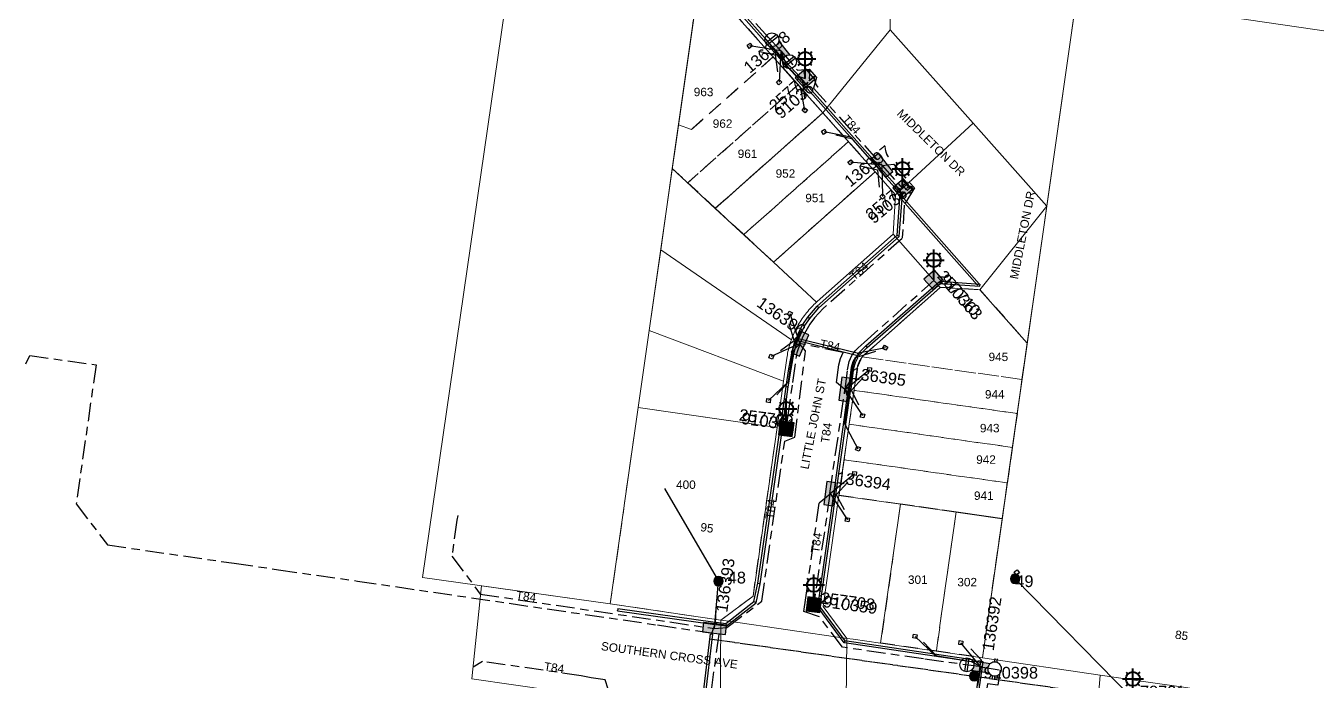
# Model space of a CAD drawing. Header units: metres. Extents: x 300545 to 301772, y 6244522 to 6246099.
# Drawn here: x 300544.6 to 300820.8, y 6244956 to 6245096.2 of the extents above; entities that cross this region are included whole.
import ezdxf
from ezdxf.enums import TextEntityAlignment as Align

# ---------------------------------------------------------------- set-up
doc = ezdxf.new("R2010")
doc.units = ezdxf.units.M
for name, pattern in [('Cable Exist OH', [1, 1, 0]), ('Cable Exist UG', [8.2, 4, -1.2, 1.8, -1.2]), ('Dash', [5, 3, -2])]:
    doc.linetypes.add(name, pattern=pattern)
doc.layers.get('0').update_dxf_attribs({"color": 6})
for name, color, linetype, lineweight in [('Cadastre Developer_SP_EXT', 9, 'Continuous', 5), ('Cadastre Land Parcels_SP_EXT', 9, 'Continuous', 5), ('Cadastre Roads_SP_EXT', 9, 'Continuous', 5)]:
    doc.layers.add(name, color=color, linetype=linetype, lineweight=lineweight)
for name, color, linetype in [('Duct_SP_EXT', 7, 'Continuous'), ('Equip_LV_EXT', 7, 'Continuous'), ('Equip_SP_SL_EXT', 7, 'Continuous'), ('Mains_HV_EXT', 7, 'Continuous'), ('Mains_LV_EXT', 7, 'Continuous'), ('Mains_LV_SL_EXT', 7, 'Continuous'), ('Mains_SL_EXT', 7, 'Continuous'), ('Services_SP_EXT', 7, 'Continuous'), ('SupportsOH_SP_TR_HV_LV_SL_EXT', 7, 'Continuous'), ('SupportsUG_SP_LV_EXT', 7, 'Continuous'), ('SupportsUG_SP_LV_SL_EXT', 7, 'Continuous'), ('Trench_SP_EXT', 7, 'Continuous')]:
    doc.layers.add(name, color=color, linetype=linetype)
doc.styles.add('COLUMN_LABEL', font='arial.ttf')
doc.styles.add('iecARIAL', font='arial.ttf', dxfattribs={"height": 2})
doc.styles.add('POLE_LABEL', font='arial.ttf')
doc.styles.get("Standard").update_dxf_attribs({"font": 'arial.ttf'})

# ---------------------------------------------------------------- blocks, each defined once
blk = doc.blocks.new('COLUMN_EXT')
blk.add_hatch(color=256).paths.add_polyline_path([(-1.49, 1.48), (-1.49, -1.49), (1.48, -1.49), (1.48, 1.48)])
blk.add_lwpolyline([(-1.49, -1.49), (1.48, -1.49), (1.48, 1.48), (-1.49, 1.48)], close=True)
for tag, height, style, flags, p in [('ASSET_NUM', 2.5, 'COLUMN_LABEL', 8, (2, 2)), ('STRUCTURE_PLANT_NUMBER', 0.2, 'POLE_LABEL', 9, (1.81, 0.03)), ('STREET_CODE', 0.2, 'COLUMN_LABEL', 9, (1.81, -0.2))]:
    blk.add_attdef(tag, text='', height=height, dxfattribs=dict(style=style, flags=flags)).set_placement(p, align=Align.MIDDLE_LEFT)
at = {"flags": 1}
blk.add_attdef('Z', (1.81, -2.35), '', height=0.2, dxfattribs=at)
at = {"flags": 9}
for tag, p in [('COLUMN_TYPE', (1.81, -0.4)), ('OWNED_BY', (1.81, -0.6)), ('STATE', (1.81, -0.8)), ('USAGE', (1.81, -1)), ('STREETNAME', (1.81, -1.6)), ('SUBURB', (1.81, -1.8)), ('LEGEND', (1.81, -1.2)), ('LOCATION', (1.81, -1.4)), ('NOTES', (1.81, -2))]:
    blk.add_attdef(tag, text='', height=0.2, dxfattribs=at).set_placement(p, align=Align.MIDDLE_LEFT)
blk = doc.blocks.new('PILLAR_EXT')
blk.add_hatch(color=256).paths.add_polyline_path([(-2.475, 0.99), (-2.475, -0.99), (2.475, -0.99), (2.475, 0.99)])
blk.add_lwpolyline([(-2.475, -0.99), (2.475, -0.99), (2.475, 0.99), (-2.475, 0.99)], close=True)
at = {"style": 'iecARIAL', "flags": 8}
blk.add_attdef('ASSET_NUM', (1.5, 3.5), '', height=2.5, dxfattribs=at)
for tag, p, flags in [('OWNED_BY', (0, -0.2), 9), ('STATE', (0, -0.4), 9), ('SUPPORT_TYPE', (0, -0.6), 9), ('STREETNAME', (0, -1.8), 9), ('SUBURB', (0, -2), 1), ('USAGE', (0, -0.8), 9), ('LEGEND', (0, -1), 9), ('LOCATION', (0, -1.2), 9), ('NOTES', (0, -1.4), 9), ('PARENT', (0, -1.6), 9)]:
    blk.add_attdef(tag, p, '', height=0.2, dxfattribs=dict(flags=flags))
blk = doc.blocks.new('SL_LANTERN_EXT')
at = {"lineweight": 40}
for p, q in [((-1.46, 5.68), (-1.06, 5.28)), ((0, 1.97), (0, 6.47)), ((1.46, 5.68), (1.06, 5.28)), ((-2.25, 4.22), (2.25, 4.22)), ((-1.46, 2.76), (-1.06, 3.16)), ((1.46, 2.76), (1.06, 3.16)), ((0, 0), (0, 2.72))]:
    blk.add_line(p, q, dxfattribs=at)
blk.add_circle((0, 4.22), 1.5, dxfattribs=at)
at = {"style": 'iecARIAL', "flags": 8}
blk.add_attdef('ASSET_NUM', (1.5, 1.5), '', height=2.5, dxfattribs=at)
for tag, p, height, flags in [('OPERATING_VOLTAGE', (0.98, -1.65), 0.2, 9), ('ORIENTATION', (0.98, -1.85), 0.2, 9), ('OWNED_BY', (0.98, -2.05), 0.2, 9), ('STATE', (0.98, -2.25), 0.2, 9), ('CONSTRUCTED_VOLTAGE', (0.98, -0.65), 0.2, 9), ('CONTROL_TYPE', (0.98, -0.85), 0.2, 9), ('LANTERN_PURPOSE', (0.98, -1.05), 0.2, 9), ('LANTERN_TYPE', (0.98, -1.25), 0.2, 9), ('NO_PHASES', (0.98, -1.45), 0.2, 9), ('USAGE', (0.98, -2.45), 0.2, 9), ('CEXIST', (0.98, -2.65), 0.2, 9), ('CNEW', (0.98, -2.85), 0.2, 9), ('LNUMBER', (2.18, -3.25), 2.5, 8), ('CNUMBER', (0.98, -3.05), 0.2, 9), ('CREMOVE', (0.98, -3.25), 0.2, 9), ('CREPLACE', (0.98, -3.45), 0.2, 9), ('LKINGHEIGHT', (0.98, -3.65), 0.2, 9), ('LBRACKET', (0.98, -3.85), 0.2, 9), ('LBRACKETVOCAB', (0.98, -4.05), 0.2, 9), ('LCATEGORY', (0.98, -4.25), 0.2, 9), ('LCHARGE1', (0.98, -4.45), 0.2, 9), ('LCHARGE1PERCENT', (0.98, -4.65), 0.2, 9), ('LCHARGE2', (0.98, -4.85), 0.2, 9), ('LCHARGE2PERCENT', (0.98, -5.05), 0.2, 9), ('LCHARGE3', (0.98, -5.25), 0.2, 9), ('LCHARGE3PERCENT', (0.98, -5.45), 0.2, 9), ('LEXIST', (0.98, -5.65), 0.2, 9), ('LLAMP', (0.98, -5.85), 0.2, 9), ('LLAMPVOCAB', (0.98, -6.05), 0.2, 9), ('LMAST', (0.98, -6.25), 0.2, 9), ('LMASTVOCAB', (0.98, -6.45), 0.2, 9), ('LNEW', (0.98, -6.65), 0.2, 9), ('LANTNUMBER', (0.98, -6.85), 0.2, 9), ('LOUTREACH', (0.98, -7.25), 0.2, 9), ('LOUTREACHVOCAB', (0.98, -7.45), 0.2, 9), ('LRATECODE', (0.98, -7.65), 0.2, 9), ('LREMOVE', (0.98, -7.85), 0.2, 9), ('LREPLACE', (0.98, -8.05), 0.2, 9), ('LTYPE', (0.98, -8.25), 0.2, 9), ('LTYPEVOCAB', (0.98, -8.45), 0.2, 9), ('STREETNAME', (0.98, -9.25), 0.2, 9), ('SUBURB', (0.98, -9.45), 0.2, 1), ('LEGEND', (0.98, -8.65), 0.2, 9), ('LOCATION', (0.98, -8.85), 0.2, 9), ('NOTES', (0.98, -9.05), 0.2, 9)]:
    blk.add_attdef(tag, p, '', height=height, dxfattribs=dict(flags=flags))
blk = doc.blocks.new('CCP_EXT')
blk.add_wipeout([(0, 0.57), (0.57, 0), (0, -0.57), (-0.57, 0)])
blk.add_lwpolyline([(-0.57, 0), (0, 0.57), (0.57, 0), (0, -0.57), (-0.57, 0)])
at = {"flags": 1}
blk.add_attdef('Z', (0, 0), '', height=0.2, dxfattribs=at)
at = {"flags": 9}
for tag, p in [('CCP_TYPE', (0, 0)), ('CONSTRUCTED_VOLTAGE', (0, -0.2)), ('OPERATING_VOLTAGE', (0, -0.6)), ('ORIENTATION', (0, -0.8)), ('OWNED_BY', (0, -1)), ('STATE', (0, -1.8)), ('NO_PHASES', (0, -0.4)), ('USAGE', (0, -1.2)), ('LEGEND', (0, -1.4)), ('LIFE_SUPPORT', (0, -1.6)), ('NOTES', (0, -2))]:
    blk.add_attdef(tag, text='', height=0.2, dxfattribs=at).set_placement(p, align=Align.MIDDLE_LEFT)
blk = doc.blocks.new('POLE_EXT')
blk.add_hatch(color=256).paths.add_polyline_path([(-1, 0, 1), (1, 0, 1)])
blk.add_lwpolyline([(-1, 0, 1), (1, 0, 1)], format="xyb", close=True)
for tag, height, flags, p in [('pNumber', 2.5, 8, (-17.84, 2.07)), ('OWNED_BY', 0.2, 9, (1.35, -0.4)), ('SPECIAL_USE', 0.2, 9, (1.35, -0.8)), ('STATE', 0.2, 9, (1.35, -1)), ('cLV', 0.2, 9, (1.35, -1.4)), ('hDepth', 0.2, 9, (1.35, -1.6)), ('hDia', 0.2, 9, (1.35, -1.8)), ('cHV', 0.2, 9, (1.35, -2)), ('PARENT', 0.2, 9, (1.35, -0.6)), ('USAGE', 0.2, 9, (1.35, -1.2)), ('LBRACKET', 0.2, 9, (1.35, -2.2)), ('LExisting', 0.2, 9, (1.35, -2.4)), ('LANTNUMBER', 0.2, 9, (1.35, -2.6)), ('LOther', 0.2, 9, (1.35, -2.8)), ('cLinedev', 0.2, 9, (1.35, -3.4)), ('pExisting', 0.2, 9, (1.35, -3.8)), ('pFooting', 0.2, 9, (1.35, -4.4)), ('pNew', 0.2, 9, (1.35, -4.6)), ('pRelocate', 0.2, 9, (1.35, -5)), ('pRemove', 0.2, 9, (1.35, -5.2)), ('pReplace', 0.2, 9, (1.35, -5.4)), ('pStay', 0.2, 9, (1.35, -5.6)), ('LRemove', 0.2, 9, (1.35, -3)), ('LEGEND', 0.2, 9, (1.35, -3.2)), ('LOCATION', 0.2, 9, (1.35, -3.6)), ('PFNUMBER', 0.2, 9, (1.35, -4)), ('NEWPFNUMBER', 0.2, 9, (1.35, -4.2)), ('pType', 0.2, 9, (1.35, -5.8)), ('cspan', 0.2, 9, (1.35, -6)), ('STREETNAME', 0.2, 9, (1.35, -6.2)), ('SUBURB', 0.2, 9, (1.35, -6.4)), ('OPERATED_BY', 0.2, 9, (1.36, -7.01)), ('NOTES', 0.2, 9, (1.35, -6.6)), ('MAINTAINED_BY', 0.2, 9, (1.36, -6.81))]:
    blk.add_attdef(tag, text='', height=height, dxfattribs=dict(flags=flags)).set_placement(p, align=Align.MIDDLE_LEFT)
at = {"style": 'POLE_LABEL'}
for tag, height, flags, p in [('ASSET_NUM', 2.5, 8, (2, 2)), ('STRUCTURE_PLANT_NUMBER', 0.2, 9, (1.35, 0.03)), ('STREET_CODE', 0.2, 9, (1.35, -0.2))]:
    blk.add_attdef(tag, text='', height=height, dxfattribs=dict(at, flags=flags)).set_placement(p, align=Align.MIDDLE_LEFT)
at = {"flags": 1}
blk.add_attdef('Z', (1.35, -7.33), '', height=0.2, dxfattribs=at)
blk = doc.blocks.new('LV_UG_LINKS_CLOSED_EXT')
blk.add_wipeout([(-1.06, 1.06), (-1.18, 0.92), (-1.29, 0.76), (-1.37, 0.59), (-1.43, 0.42), (-1.48, 0.23), (-1.49, 0.05), (-1.49, -0.14), (-1.46, -0.33), (-1.41, -0.51), (-1.33, -0.68), (-1.24, -0.84), (-1.12, -0.99), (-0.99, -1.12), (-0.84, -1.24), (-0.68, -1.33), (-0.51, -1.41), (-0.33, -1.46), (-0.14, -1.49), (0.05, -1.49), (0.23, -1.48), (0.42, -1.43), (0.59, -1.37), (0.76, -1.29), (0.92, -1.18), (1.06, -1.06), (1.18, -0.92), (1.29, -0.76), (1.37, -0.59), (1.43, -0.42), (1.48, -0.23), (1.49, -0.05), (1.49, 0.14), (1.46, 0.33), (1.41, 0.51), (1.33, 0.68), (1.24, 0.84), (1.12, 0.99), (0.99, 1.12), (0.84, 1.24), (0.68, 1.33), (0.51, 1.41), (0.33, 1.46), (0.14, 1.49), (-0.05, 1.49), (-0.23, 1.48), (-0.42, 1.43), (-0.59, 1.37), (-0.76, 1.29), (-0.92, 1.18)])
for p, q in [((-0.25, -1.48), (-0.25, 1.48)), ((0.25, -1.48), (0.25, 1.48))]:
    blk.add_line(p, q)
blk.add_circle((0, 0), 1.5)
at = {"flags": 9}
for tag, p in [('ACTUAL_STATUS', (0, 0)), ('CONSTRUCTED_VOLTAGE', (0, -0.2)), ('OPERATING_VOLTAGE', (0, -0.6)), ('ORIENTATION', (0, -0.8)), ('STATE', (0, -1)), ('SWITCH_TYPE', (0, -1.2)), ('NO_PHASES', (0, -0.4)), ('USAGE', (0, -1.4)), ('NOTES', (0, -1.6))]:
    blk.add_attdef(tag, text='', height=0.2, dxfattribs=at).set_placement(p, align=Align.MIDDLE_LEFT)
at = {"flags": 1}
blk.add_attdef('Z', (0, 0), '', height=0.2, dxfattribs=at)
blk = doc.blocks.new('LV_UG_LINKS_OPEN_EXT')
blk.add_wipeout([(-0.25, 1.47), (-0.43, 1.43), (-0.61, 1.36), (-0.77, 1.28), (-0.93, 1.17), (-1.07, 1.05), (-1.19, 0.9), (-1.29, 0.75), (-1.38, 0.58), (-1.44, 0.4), (-1.48, 0.22), (-1.49, 0.03), (-1.49, -0.16), (-1.45, -0.34), (-1.4, -0.52), (-1.32, -0.69), (-1.23, -0.85), (-1.11, -1), (-0.98, -1.13), (-0.83, -1.24), (-0.66, -1.34), (-0.49, -1.41), (-0.31, -1.46), (-0.13, -1.49), (0.06, -1.49), (0.25, -1.47), (0.43, -1.43), (0.61, -1.36), (0.77, -1.28), (0.93, -1.17), (1.07, -1.05), (1.19, -0.9), (1.29, -0.75), (1.38, -0.58), (1.44, -0.4), (1.48, -0.22), (1.49, -0.03), (1.49, 0.16), (1.45, 0.34), (1.4, 0.52), (1.32, 0.69), (1.23, 0.85), (1.11, 1), (0.98, 1.13), (0.83, 1.24), (0.66, 1.34), (0.49, 1.41), (0.31, 1.46), (0.13, 1.49), (-0.06, 1.49)])
for p, q in [((-0.25, 1.47), (-0.25, 2.22)), ((0.25, 1.47), (0.25, 2.22)), ((-0.25, -1.47), (-0.25, -2.22)), ((0.25, -1.47), (0.25, -2.22))]:
    blk.add_line(p, q)
blk.add_lwpolyline([(0, -1.49, 1), (0, 1.49, 1)], format="xyb", close=True)
at = {"flags": 9}
for tag, p in [('ACTUAL_STATUS', (0, 0)), ('CONSTRUCTED_VOLTAGE', (0, -0.2)), ('OPERATING_VOLTAGE', (0, -0.6)), ('ORIENTATION', (0, -0.8)), ('STATE', (0, -1)), ('SWITCH_TYPE', (0, -1.2)), ('NO_PHASES', (0, -0.4)), ('USAGE', (0, -1.4)), ('NOTES', (0, -1.6))]:
    blk.add_attdef(tag, text='', height=0.2, dxfattribs=at).set_placement(p, align=Align.MIDDLE_LEFT)
at = {"flags": 1}
blk.add_attdef('Z', (0, 0), '', height=0.2, dxfattribs=at)

msp = doc.modelspace()

# ---------------------------------------------------------------- linework, layer by layer
at = {"layer": 'Cadastre Land Parcels_SP_EXT', "linetype": 'Continuous'}
for points in [[(300712.19, 6245271.27), (300672.75, 6245277.08), (300629.48, 6244978.22), (300669.63, 6244972.56), (300675.61, 6245014.53), (300690.9, 6245121.91), (300712.19, 6245271.27)], [(300769.86, 6245105.81), (300739.91, 6245110.16), (300730.78, 6245105.94), (300730.45, 6245105.51), (300730.13, 6245105.07), (300729.8, 6245104.64), (300729.49, 6245104.2), (300729.52, 6245095.35), (300747.25, 6245075.37), (300762.99, 6245057.64), (300769.86, 6245105.81)], [(300715.1, 6245077.58), (300697.29, 6245097.65), (300688.81, 6245107.21), (300682.89, 6245065.67), (300692.09, 6245057.15), (300715.1, 6245077.58)], [(300849.19, 6245091.24), (300798.81, 6245098.58), (300796.25, 6245101.97), (300769.86, 6245105.81), (300749.22, 6244960.98), (300774.42, 6244957.31), (300784.71, 6244955.81), (300792.27, 6244954.71), (300795.48, 6244954.24), (300828.67, 6244949.41), (300849.19, 6245091.24)], [(300726.29, 6245064.96), (300715.1, 6245077.58), (300692.09, 6245057.15), (300704.53, 6245045.64), (300726.29, 6245064.96)], [(300708.52, 6245029.44), (300708.66, 6245029.8), (300708.81, 6245030.16), (300708.97, 6245030.52), (300709.13, 6245030.87), (300709.31, 6245031.22), (300709.48, 6245031.57), (300709.67, 6245031.91), (300709.86, 6245032.25), (300710.06, 6245032.59), (300710.26, 6245032.92), (300710.48, 6245033.25), (300710.69, 6245033.57), (300710.92, 6245033.89), (300711.15, 6245034.21), (300711.38, 6245034.52), (300711.63, 6245034.82), (300711.88, 6245035.13), (300712.13, 6245035.42), (300712.39, 6245035.71), (300712.66, 6245036), (300712.93, 6245036.28), (300713.2, 6245036.56), (300713.48, 6245036.83), (300713.77, 6245037.09), (300704.53, 6245045.64), (300692.09, 6245057.15), (300682.89, 6245065.67), (300680.42, 6245048.28), (300708.38, 6245029.07), (300708.52, 6245029.44)], [(300713.91, 6245037.21), (300730.12, 6245051.61), (300730.62, 6245060.08), (300726.29, 6245064.96), (300704.53, 6245045.64), (300713.77, 6245037.09), (300713.91, 6245037.21)], [(300707.39, 6245025.08), (300707.44, 6245025.45), (300707.51, 6245025.82), (300707.58, 6245026.19), (300707.65, 6245026.55), (300707.74, 6245026.92), (300707.83, 6245027.28), (300707.92, 6245027.64), (300708.03, 6245028), (300708.14, 6245028.36), (300708.26, 6245028.72), (300708.38, 6245029.07), (300680.42, 6245048.28), (300677.96, 6245031.06), (300706.69, 6245020.17), (300707.39, 6245025.08)], [(300758.81, 6245028.3), (300748.66, 6245039.74), (300740.19, 6245040.24), (300723.98, 6245025.84), (300723.86, 6245025.73), (300723.73, 6245025.6), (300723.62, 6245025.48), (300723.5, 6245025.35), (300723.38, 6245025.2), (300723.27, 6245025.05), (300723.16, 6245024.89), (300723.06, 6245024.72), (300722.96, 6245024.56), (300722.87, 6245024.39), (300722.79, 6245024.22), (300722.71, 6245024.04), (300722.65, 6245023.86), (300722.59, 6245023.68), (300722.53, 6245023.49), (300722.49, 6245023.31), (300722.45, 6245023.12), (300722.42, 6245022.93), (300718.55, 6244995.75), (300731.68, 6244993.87), (300753.46, 6244990.76), (300758.81, 6245028.3)], [(300706.69, 6245020.17), (300677.96, 6245031.06), (300675.61, 6245014.53), (300705.31, 6245010.3), (300706.69, 6245020.17)], [(300693.31, 6244969.06), (300700.17, 6244974.21), (300705.31, 6245010.3), (300675.61, 6245014.53), (300669.63, 6244972.56), (300693.31, 6244969.06)], [(300731.68, 6244993.87), (300718.55, 6244995.75), (300715.16, 6244971.98), (300720.25, 6244965.17), (300721.57, 6244964.98), (300727.45, 6244964.13), (300731.68, 6244993.87)], [(300753.46, 6244990.76), (300731.68, 6244993.87), (300727.45, 6244964.13), (300749.22, 6244960.98), (300753.46, 6244990.76)]]:
    msp.add_lwpolyline(points, close=True, dxfattribs=at)
at = {"layer": 'Cadastre Roads_SP_EXT', "linetype": 'Continuous'}
for points in [[(300762.99, 6245057.64), (300748.66, 6245039.74), (300758.81, 6245028.3), (300762.99, 6245057.64)], [(300693.31, 6244969.06), (300669.63, 6244972.56), (300642.07, 6244976.44), (300640.04, 6244956.52), (300666.76, 6244952.66), (300693.12, 6244948.85), (300693.31, 6244969.06)]]:
    msp.add_lwpolyline(points, close=True, dxfattribs=at)
at = {"layer": 'Duct_SP_EXT'}
for p, q in [((300710.66, 6245084.04), (300710.83, 6245084.2)), ((300710.69, 6245083.99), (300710.87, 6245084.15)), ((300711.01, 6245084.36), (300710.83, 6245084.2)), ((300711.05, 6245084.31), (300710.87, 6245084.15)), ((300727.12, 6245065.45), (300727.3, 6245065.61)), ((300727.48, 6245065.77), (300727.3, 6245065.61)), ((300727.49, 6245065.67), (300727.31, 6245065.51)), ((300727.14, 6245065.35), (300727.31, 6245065.51)), ((300730.98, 6245051.4), (300731.64, 6245060.19)), ((300731.35, 6245060.68), (300731.53, 6245060.85)), ((300731.44, 6245051.17), (300732.12, 6245060.15)), ((300731.71, 6245061.01), (300731.53, 6245060.85)), ((300731.64, 6245060.19), (300731.88, 6245060.17)), ((300732.12, 6245060.15), (300731.88, 6245060.17)), ((300731.56, 6245059.5), (300731.74, 6245059.66)), ((300748.16, 6245040.73), (300731.56, 6245059.5)), ((300731.92, 6245059.81), (300731.74, 6245059.66)), ((300748.52, 6245041.05), (300731.92, 6245059.81)), ((300713.91, 6245036.23), (300730.98, 6245051.4)), ((300714.25, 6245035.89), (300731.44, 6245051.17)), ((300730.98, 6245051.4), (300731.21, 6245051.28)), ((300731.44, 6245051.17), (300731.21, 6245051.28)), ((300740.03, 6245041.54), (300740.18, 6245041.36)), ((300740.17, 6245041.12), (300740.18, 6245041.36)), ((300740.17, 6245041.12), (300748.65, 6245040.51)), ((300740.2, 6245041.6), (300740.18, 6245041.36)), ((300740.34, 6245041.18), (300740.18, 6245041.36)), ((300740.2, 6245041.6), (300748.68, 6245040.98)), ((300748.16, 6245040.73), (300748.34, 6245040.89)), ((300748.52, 6245041.05), (300748.34, 6245040.89)), ((300748.65, 6245040.51), (300748.66, 6245040.75)), ((300748.68, 6245040.98), (300748.66, 6245040.75)), ((300711.92, 6245033.91), (300713.91, 6245036.23)), ((300712.3, 6245033.62), (300714.25, 6245035.89)), ((300713.91, 6245036.23), (300714.08, 6245036.06)), ((300714.25, 6245035.89), (300714.08, 6245036.06)), ((300710.86, 6245032.32), (300711.92, 6245033.91)), ((300711.28, 6245032.08), (300712.3, 6245033.62)), ((300711.92, 6245033.91), (300712.11, 6245033.76)), ((300712.3, 6245033.62), (300712.11, 6245033.76)), ((300709.37, 6245029.18), (300710.07, 6245030.8)), ((300709.81, 6245028.99), (300710.51, 6245030.59)), ((300710.07, 6245030.8), (300710.86, 6245032.32)), ((300710.07, 6245030.8), (300710.29, 6245030.7)), ((300710.51, 6245030.59), (300710.29, 6245030.7)), ((300710.51, 6245030.59), (300711.28, 6245032.08)), ((300710.86, 6245032.32), (300711.07, 6245032.2)), ((300711.28, 6245032.08), (300711.07, 6245032.2)), ((300708.51, 6245026.53), (300709.19, 6245028.97)), ((300708.98, 6245026.42), (300709.65, 6245028.85)), ((300709.16, 6245029.02), (300709.22, 6245029.26)), ((300709.16, 6245029.02), (300722.59, 6245025.7)), ((300709.19, 6245028.97), (300709.42, 6245028.91)), ((300709.28, 6245029.49), (300709.22, 6245029.26)), ((300709.28, 6245029.49), (300722.71, 6245026.16)), ((300709.37, 6245029.18), (300709.59, 6245029.08)), ((300709.65, 6245028.85), (300709.42, 6245028.91)), ((300709.81, 6245028.99), (300709.59, 6245029.08)), ((300722.54, 6245025.99), (300724.29, 6245027.73)), ((300722.88, 6245025.65), (300724.62, 6245027.38)), ((300724.29, 6245027.73), (300724.46, 6245027.56)), ((300724.62, 6245027.38), (300724.46, 6245027.56)), ((300707.82, 6245022.84), (300708.51, 6245026.53)), ((300708.3, 6245022.76), (300708.98, 6245026.42)), ((300708.51, 6245026.53), (300708.75, 6245026.47)), ((300708.98, 6245026.42), (300708.75, 6245026.47)), ((300721.24, 6245023.17), (300721.61, 6245024.38)), ((300721.61, 6245024.38), (300722.18, 6245025.42)), ((300721.61, 6245024.38), (300721.84, 6245024.29)), ((300721.71, 6245023.06), (300722.06, 6245024.19)), ((300722.06, 6245024.19), (300721.84, 6245024.29)), ((300722.06, 6245024.19), (300722.6, 6245025.19)), ((300722.18, 6245025.42), (300722.39, 6245025.31)), ((300722.6, 6245025.19), (300722.39, 6245025.31)), ((300722.54, 6245025.99), (300722.71, 6245025.82)), ((300722.59, 6245025.7), (300722.65, 6245025.93)), ((300722.71, 6245026.16), (300722.65, 6245025.93)), ((300722.88, 6245025.65), (300722.71, 6245025.82)), ((300707.25, 6245019.02), (300707.82, 6245022.84)), ((300707.72, 6245018.95), (300708.3, 6245022.76)), ((300707.82, 6245022.84), (300708.06, 6245022.8)), ((300708.3, 6245022.76), (300708.06, 6245022.8)), ((300720.66, 6245018.64), (300721.24, 6245023.17)), ((300721.14, 6245018.58), (300721.71, 6245023.06)), ((300721.24, 6245023.17), (300721.48, 6245023.12)), ((300721.71, 6245023.06), (300721.48, 6245023.12)), ((300706.02, 6245010.13), (300707.25, 6245019.02)), ((300706.49, 6245010.06), (300707.72, 6245018.95)), ((300707.25, 6245019.02), (300707.25, 6245019.02)), ((300707.25, 6245019.02), (300707.48, 6245018.98)), ((300707.25, 6245019.02), (300707.48, 6245018.98)), ((300707.72, 6245018.95), (300707.48, 6245018.98)), ((300707.72, 6245018.95), (300707.48, 6245018.98)), ((300707.72, 6245018.95), (300707.72, 6245018.95)), ((300720.62, 6245018.61), (300720.86, 6245018.57)), ((300720.66, 6245018.64), (300720.9, 6245018.61)), ((300721.1, 6245018.54), (300720.86, 6245018.57)), ((300721.14, 6245018.58), (300720.9, 6245018.61)), ((300701.21, 6244976.96), (300705.98, 6245010.13)), ((300701.68, 6244976.87), (300706.45, 6245010.06)), ((300705.98, 6245010.13), (300706.21, 6245010.1)), ((300706.02, 6245010.13), (300706.25, 6245010.1)), ((300706.45, 6245010.06), (300706.21, 6245010.1)), ((300706.49, 6245010.06), (300706.25, 6245010.1)), ((300714.37, 6244974.33), (300717.44, 6244995.99)), ((300714.84, 6244974.26), (300717.91, 6244995.92)), ((300717.43, 6244995.98), (300717.67, 6244995.94)), ((300717.44, 6244995.99), (300717.68, 6244995.96)), ((300717.9, 6244995.91), (300717.67, 6244995.94)), ((300717.91, 6244995.92), (300717.68, 6244995.96)), ((300700.38, 6244973.06), (300701.21, 6244976.96)), ((300700.81, 6244972.79), (300701.68, 6244976.87)), ((300701.21, 6244976.96), (300701.45, 6244976.92)), ((300701.68, 6244976.87), (300701.45, 6244976.92)), ((300694.34, 6244968.32), (300700.38, 6244973.06)), ((300694.47, 6244967.82), (300700.81, 6244972.79)), ((300700.38, 6244973.06), (300700.6, 6244972.92)), ((300700.81, 6244972.79), (300700.6, 6244972.92)), ((300714.04, 6244971.99), (300714.37, 6244974.33)), ((300714.04, 6244971.99), (300714.28, 6244971.96)), ((300714.09, 6244971.74), (300714.28, 6244971.88)), ((300719.64, 6244964.2), (300714.09, 6244971.74)), ((300714.47, 6244972.02), (300714.28, 6244971.88)), ((300714.51, 6244971.93), (300714.28, 6244971.96)), ((300714.37, 6244974.33), (300714.37, 6244974.33)), ((300714.37, 6244974.33), (300714.61, 6244974.3)), ((300714.37, 6244974.33), (300714.61, 6244974.3)), ((300719.91, 6244964.64), (300714.47, 6244972.02)), ((300714.51, 6244971.93), (300714.84, 6244974.26)), ((300714.84, 6244974.26), (300714.61, 6244974.3)), ((300714.84, 6244974.26), (300714.61, 6244974.3)), ((300714.84, 6244974.26), (300714.84, 6244974.26)), ((300671.2, 6244971.07), (300671.23, 6244971.3)), ((300671.2, 6244971.07), (300692.02, 6244968.17)), ((300671.27, 6244971.54), (300671.23, 6244971.3)), ((300671.27, 6244971.54), (300692.09, 6244968.65)), ((300689.45, 6244952.44), (300691.06, 6244966.12)), ((300691.06, 6244966.12), (300691.3, 6244966.09)), ((300691.54, 6244966.06), (300691.3, 6244966.09)), ((300692.02, 6244968.17), (300692.05, 6244968.41)), ((300692.09, 6244968.65), (300692.05, 6244968.41)), ((300692.25, 6244968.14), (300692.28, 6244968.38)), ((300692.25, 6244968.14), (300694.47, 6244967.82)), ((300692.32, 6244968.62), (300692.28, 6244968.38)), ((300692.32, 6244968.62), (300694.34, 6244968.32)), ((300694.34, 6244968.32), (300694.41, 6244968.07)), ((300694.47, 6244967.82), (300694.41, 6244968.07)), ((300689.93, 6244952.39), (300691.54, 6244966.06)), ((300719.64, 6244964.2), (300719.77, 6244964.42)), ((300719.74, 6244964.18), (300719.64, 6244964.2)), ((300719.74, 6244964.18), (300719.77, 6244964.42)), ((300719.81, 6244964.66), (300719.77, 6244964.42)), ((300719.91, 6244964.64), (300719.77, 6244964.42)), ((300719.81, 6244964.66), (300719.91, 6244964.64))]:
    msp.add_line(p, q, dxfattribs=at)
at = {"layer": 'Mains_LV_EXT', "linetype": 'Cable Exist UG'}
for points in [[(300719.82, 6245018.43), (300718.01, 6245019.88), (300718.01, 6245019.88), (300718.53, 6245023.72), (300718.85, 6245025.07), (300719.42, 6245026.34), (300710.21, 6245028.22)], [(300637, 6244991.47), (300636.85, 6244990.45), (300636.85, 6244990.45), (300635.75, 6244982.76), (300641.84, 6244974.64), (300691.91, 6244967.27)], [(300693.14, 6244950.88), (300669.21, 6244954.32), (300668.57, 6244956.33), (300665.57, 6244956.69), (300663.41, 6244957.17), (300663.41, 6244957.17), (300642.3, 6244960.23), (300640.29, 6244958.98)]]:
    msp.add_lwpolyline(points, dxfattribs=at)
at = {"layer": 'Mains_LV_SL_EXT', "linetype": 'Cable Exist UG'}
for points in [[(300707.23, 6245010.01), (300707.63, 6245012.39), (300707.63, 6245012.39), (300708.7, 6245019.92), (300709.61, 6245026.32), (300710.3, 6245028.39)], [(300716.61, 6244996.1), (300713.16, 6244972.4)]]:
    msp.add_lwpolyline(points, dxfattribs=at)
at = {"layer": 'Services_SP_EXT'}
for points in [[(300681.26, 6244997.23), (300692.77, 6244977.41)], [(300691.91, 6244967.27), (300692.81, 6244977.37)]]:
    msp.add_lwpolyline(points, dxfattribs=at)
at = {"layer": 'Trench_SP_EXT', "linetype": 'Cable Exist UG'}
for points in [[(300711.27, 6245080.66), (300710.86, 6245084.19)], [(300717.9, 6245072.92), (300721.51, 6245072.07)], [(300723.19, 6245066.23), (300726.79, 6245065.39), (300727.16, 6245061.73)], [(300731.89, 6245060.16), (300731.43, 6245060.85)], [(300726.34, 6245026.54), (300722.45, 6245025.29)], [(300692.16, 6244968.62), (300692.34, 6244972.67)], [(300692.16, 6244968.62), (300691.32, 6244966.15)], [(300747.54, 6244960.29), (300749.08, 6244960.41)]]:
    msp.add_lwpolyline(points, dxfattribs=at)

# ---------------------------------------------------------------- block references
at = {"layer": 'Equip_SP_SL_EXT'}
ref = msp.add_blockref('SL_LANTERN_EXT', (300711.32, 6245084.94), dxfattribs=at)
ref.add_attrib('ASSET_NUM', '257712', dxfattribs={"layer": '0', "height": 2.5, "rotation": 41.8031, "style": 'iecARIAL'}).set_placement((300712.82, 6245086.44), align=Align.MIDDLE_RIGHT)
ref = msp.add_blockref('SL_LANTERN_EXT', (300732.15, 6245061.4), dxfattribs=at)
ref.add_attrib('ASSET_NUM', '257711', dxfattribs={"layer": '0', "height": 2.5, "rotation": 39.8745, "style": 'iecARIAL'}).set_placement((300733.65, 6245062.9), align=Align.MIDDLE_RIGHT)
ref = msp.add_blockref('SL_LANTERN_EXT', (300738.83, 6245041.87), dxfattribs=at)
ref.add_attrib('ASSET_NUM', '257710', dxfattribs={"layer": '0', "height": 2.5, "rotation": 311.9701, "style": 'iecARIAL'}).set_placement((300740.33, 6245043.37), align=Align.MIDDLE_LEFT)
ref = msp.add_blockref('SL_LANTERN_EXT', (300707.28, 6245010.03), dxfattribs=at)
ref.add_attrib('ASSET_NUM', '257709', dxfattribs={"layer": '0', "height": 2.5, "rotation": 352.5239, "style": 'iecARIAL'}).set_placement((300708.78, 6245011.53), align=Align.MIDDLE_RIGHT)
ref = msp.add_blockref('SL_LANTERN_EXT', (300713.18, 6244972.37), dxfattribs=at)
ref.add_attrib('ASSET_NUM', '257708', dxfattribs={"layer": '0', "height": 2.5, "rotation": 352.3778, "style": 'iecARIAL'}).set_placement((300714.68, 6244973.87), align=Align.MIDDLE_LEFT)
ref = msp.add_blockref('SL_LANTERN_EXT', (300781.42, 6244952.27), dxfattribs=at)
ref.add_attrib('ASSET_NUM', '78721', dxfattribs={"layer": '0', "height": 2.5, "rotation": 359.9882, "style": 'iecARIAL'}).set_placement((300782.92, 6244953.77), align=Align.MIDDLE_LEFT)
at = {"layer": 'SupportsOH_SP_TR_HV_LV_SL_EXT'}
ref = msp.add_blockref('POLE_EXT', (300692.77, 6244977.41), dxfattribs=at)
ref.add_attrib('ASSET_NUM', '48', dxfattribs={"layer": '0', "height": 2.5, "rotation": 0.0176, "style": 'POLE_LABEL'}).set_placement((300694.77, 6244978.16), align=Align.MIDDLE_LEFT)
ref = msp.add_blockref('POLE_EXT', (300747.48, 6244957.07), dxfattribs=at)
ref.add_attrib('ASSET_NUM', '910398', dxfattribs={"layer": '0', "height": 2.5, "style": 'POLE_LABEL'}).set_placement((300749.48, 6244957.82), align=Align.MIDDLE_LEFT)
at = {"layer": 'SupportsUG_SP_LV_EXT'}
ref = msp.add_blockref('PILLAR_EXT', (300706.09, 6245090.88), dxfattribs=dict(at, rotation=128.8497261658021))
ref.add_attrib('ASSET_NUM', '136398', dxfattribs={"layer": '0', "height": 2.5, "rotation": 40.1263, "style": 'iecARIAL'}).set_placement((300707.59, 6245094.38), align=Align.MIDDLE_RIGHT)
ref = msp.add_blockref('PILLAR_EXT', (300727.77, 6245066.35), dxfattribs=dict(at, rotation=308.7589690149525))
ref.add_attrib('ASSET_NUM', '136397', dxfattribs={"layer": '0', "height": 2.5, "rotation": 38.759, "style": 'iecARIAL'}).set_placement((300729.27, 6245069.85), align=Align.MIDDLE_RIGHT)
ref = msp.add_blockref('PILLAR_EXT', (300710.21, 6245028.22), dxfattribs=dict(at, rotation=66.37827891086272))
ref.add_attrib('ASSET_NUM', '136396', dxfattribs={"layer": '0', "height": 2.5, "rotation": 324.9774, "style": 'iecARIAL'}).set_placement((300711.71, 6245031.72), align=Align.TOP_RIGHT)
ref = msp.add_blockref('PILLAR_EXT', (300719.82, 6245018.43), dxfattribs=dict(at, rotation=82.15064355669026))
ref.add_attrib('ASSET_NUM', '136395', dxfattribs={"layer": '0', "height": 2.5, "rotation": 352.1506, "style": 'iecARIAL'}).set_placement((300721.32, 6245021.93), align=Align.MIDDLE_LEFT)
ref = msp.add_blockref('PILLAR_EXT', (300716.6, 6244996.12), dxfattribs=dict(at, rotation=82.25406382474958))
ref.add_attrib('ASSET_NUM', '136394', dxfattribs={"layer": '0', "height": 2.5, "rotation": 352.2541, "style": 'iecARIAL'}).set_placement((300718.1, 6244999.62), align=Align.MIDDLE_LEFT)
ref = msp.add_blockref('PILLAR_EXT', (300691.91, 6244967.27), dxfattribs=dict(at, rotation=353.1929415072804))
ref.add_attrib('ASSET_NUM', '136393', dxfattribs={"layer": '0', "height": 2.5, "rotation": 81.9432, "style": 'iecARIAL'}).set_placement((300693.41, 6244970.77), align=Align.MIDDLE_LEFT)
ref = msp.add_blockref('PILLAR_EXT', (300748.89, 6244959.05), dxfattribs=dict(at, rotation=351.4893006996949))
ref.add_attrib('ASSET_NUM', '136392', dxfattribs={"layer": '0', "height": 2.5, "rotation": 81.4893, "style": 'iecARIAL'}).set_placement((300750.39, 6244962.55), align=Align.MIDDLE_LEFT)
at = {"layer": 'SupportsUG_SP_LV_SL_EXT'}
ref = msp.add_blockref('COLUMN_EXT', (300711.32, 6245084.94), dxfattribs=dict(at, rotation=311.1111270053158))
ref.add_attrib('ASSET_NUM', '910367', dxfattribs={"layer": '0', "height": 2.5, "rotation": 41.1111, "style": 'COLUMN_LABEL'}).set_placement((300713.32, 6245085.69), align=Align.TOP_RIGHT)
ref = msp.add_blockref('COLUMN_EXT', (300732.15, 6245061.4), dxfattribs=dict(at, rotation=309.874468460199))
ref.add_attrib('ASSET_NUM', '910365', dxfattribs={"layer": '0', "height": 2.5, "rotation": 39.8745, "style": 'COLUMN_LABEL'}).set_placement((300734.15, 6245062.15), align=Align.MIDDLE_RIGHT)
ref = msp.add_blockref('COLUMN_EXT', (300738.83, 6245041.87), dxfattribs=dict(at, rotation=311.1192837558186))
ref.add_attrib('ASSET_NUM', '910363', dxfattribs={"layer": '0', "height": 2.5, "rotation": 311.3695, "style": 'COLUMN_LABEL'}).set_placement((300740.83, 6245042.62), align=Align.MIDDLE_LEFT)
ref = msp.add_blockref('COLUMN_EXT', (300707.28, 6245010.03), dxfattribs=dict(at, rotation=82.52393889486645))
ref.add_attrib('ASSET_NUM', '910361', dxfattribs={"layer": '0', "height": 2.5, "rotation": 352.5239, "style": 'COLUMN_LABEL'}).set_placement((300709.28, 6245010.78), align=Align.MIDDLE_RIGHT)
ref = msp.add_blockref('COLUMN_EXT', (300713.18, 6244972.37), dxfattribs=dict(at, rotation=82.37785012186063))
ref.add_attrib('ASSET_NUM', '910359', dxfattribs={"layer": '0', "height": 2.5, "rotation": 352.3778, "style": 'COLUMN_LABEL'}).set_placement((300715.18, 6244973.12), align=Align.MIDDLE_LEFT)

# ---------------------------------------------------------------- texts
at = {"layer": 'Cadastre Developer_SP_EXT'}
for s, p in [('963', (300687.5, 6245081.16)), ('962', (300691.56, 6245074.4)), ('961', (300696.9, 6245067.94)), ('952', (300705.01, 6245063.72)), ('951', (300711.35, 6245058.48)), ('945', (300750.55, 6245024.49)), ('944', (300749.77, 6245016.48)), ('943', (300748.7, 6245009.25)), ('942', (300747.91, 6245002.52)), ('400', (300683.72, 6244997.15)), ('941', (300747.43, 6244994.8)), ('301', (300733.32, 6244976.82)), ('302', (300743.88, 6244976.3))]:
    msp.add_text(s, height=1.8, dxfattribs=at).set_placement(p)
at = {"layer": 'Cadastre Land Parcels_SP_EXT'}
for s, rotation, p in [('95', 351.78, (300688.81, 6244988.13)), ('85', 352.0624, (300790.34, 6244965.12))]:
    msp.add_text(s, height=1.8, rotation=rotation, dxfattribs=at).set_placement(p)
at = {"layer": 'Cadastre Roads_SP_EXT'}
for s, rotation, p in [('MIDDLETON DR', 315.5724, (300730.8, 6245077.28)), ('MIDDLETON DR', 78.8745, (300756.82, 6245041.89)), ('LITTLE JOHN ST', 78.8915, (300712.03, 6245001.22)), ('SOUTHERN CROSS AVE', 352.1998, (300667.57, 6244962.67))]:
    msp.add_text(s, height=1.8, rotation=rotation, dxfattribs=at).set_placement(p)
at = {"layer": 'Mains_LV_EXT'}
for rotation, p in [(311.6207, (300719.12, 6245076.11)), (41.4889, (300721.84, 6245041.63)), (348.4614, (300714.34, 6245027.38)), (81.7106, (300716.43, 6245006.86)), (81.8458, (300704.53, 6244990.55)), (81.8498, (300714.29, 6244983.33)), (351.7794, (300649.36, 6244973.56)), (351.7852, (300655.35, 6244958.32))]:
    msp.add_text('T84', height=1.8, rotation=rotation, dxfattribs=at).set_placement(p)

# ---------------------------------------------------------------- next in the draw order: block references
at = {"layer": 'Services_SP_EXT'}
for p, rotation in [((300699.45, 6245091.95), 350.8497259731087), ((300705.73, 6245084.16), 86.8497261456433), ((300711.23, 6245078.19), 98.49293594898113), ((300715.37, 6245073.52), 345.4231335075164), ((300721.01, 6245067.01), 355.0481221525278), ((300727.84, 6245059.7), 91.04812230327411), ((300708.09, 6245034.61), 288.3782789992062), ((300728.45, 6245027.35), 193.7294417582329), ((300704.08, 6245025.44), 24.37827896740794), ((300725.07, 6245022.71), 219.4193987557379), ((300703.47, 6245016.03), 219.3150641175223), ((300723.58, 6245012.82), 123.4193985809988), ((300722.62, 6245005.74), 117.1760281564387), ((300721.86, 6245000.45), 219.278317284327), ((300720.35, 6244990.56), 123.2783177730546), ((300756.57, 6244979.29), 81.77738959025177), ((300734.82, 6244965.58), 215.1929420734443), ((300744.61, 6244964.24), 309.4893008541432)]:
    msp.add_blockref('CCP_EXT', p, dxfattribs=dict(at, rotation=rotation))

# ---------------------------------------------------------------- next in the draw order: linework, layer by layer
at = {"layer": 'Cadastre Developer_SP_EXT', "linetype": 'Dash'}
for points in [[(300688.81, 6245107.23), (300684.23, 6245075.03), (300687.03, 6245074.06), (300704.49, 6245089.57), (300688.81, 6245107.23)], [(300709.8, 6245083.59), (300704.49, 6245089.57), (300687.03, 6245074.06), (300684.23, 6245075.03), (300683.66, 6245071.07), (300682.9, 6245065.7), (300686.21, 6245062.64), (300709.8, 6245083.59)], [(300715.12, 6245077.61), (300709.8, 6245083.59), (300686.21, 6245062.64), (300692.11, 6245057.18), (300715.12, 6245077.61)], [(300720.43, 6245071.63), (300715.12, 6245077.61), (300692.11, 6245057.18), (300698.02, 6245051.73), (300698.2, 6245051.56), (300720.59, 6245071.44), (300720.43, 6245071.63)], [(300720.59, 6245071.44), (300698.2, 6245051.56), (300704.56, 6245045.68), (300726.32, 6245065), (300720.59, 6245071.44)], [(300722.47, 6245022.98), (300721.79, 6245018.23), (300756.67, 6245013.27), (300757.7, 6245020.53), (300723.54, 6245025.39), (300722.47, 6245022.98)], [(300756.71, 6245013.26), (300721.79, 6245018.23), (300720.76, 6245010.98), (300755.68, 6245006.01), (300756.71, 6245013.26)], [(300705.31, 6245010.3), (300675.61, 6245014.53), (300669.63, 6244972.56), (300693.31, 6244969.06), (300700.17, 6244974.2), (300705.31, 6245010.3)], [(300755.68, 6245006.01), (300720.76, 6245010.98), (300719.68, 6245003.39), (300754.6, 6244998.41), (300755.68, 6245006.01)], [(300754.55, 6244998.42), (300719.68, 6245003.39), (300718.6, 6244995.79), (300731.73, 6244993.92), (300743.61, 6244992.23), (300753.47, 6244990.83), (300754.55, 6244998.42)], [(300743.61, 6244992.23), (300731.73, 6244993.92), (300727.5, 6244964.19), (300739.38, 6244962.47), (300743.61, 6244992.23)], [(300753.47, 6244990.83), (300743.61, 6244992.23), (300739.38, 6244962.47), (300749.23, 6244961.05), (300753.47, 6244990.83)]]:
    msp.add_lwpolyline(points, close=True, dxfattribs=at)
msp.add_lwpolyline([(300758.82, 6245028.39), (300757.7, 6245020.53), (300723.54, 6245025.39), (300757.7, 6245020.53), (300723.54, 6245025.39), (300723.54, 6245025.39, -0.036514), (300724.03, 6245025.89), (300724.03, 6245025.89), (300740.24, 6245040.28), (300748.71, 6245039.78)], format="xyb", close=True, dxfattribs=at)
at = {"layer": 'Cadastre Roads_SP_EXT', "linetype": 'Continuous'}
for points in [[(300747.25, 6245075.37), (300729.52, 6245095.35), (300715.1, 6245077.58), (300726.29, 6245064.96), (300730.62, 6245060.08), (300747.25, 6245075.37)], [(300715.16, 6244971.98), (300718.55, 6244995.75), (300722.42, 6245022.93), (300722.45, 6245023.12), (300722.49, 6245023.31), (300722.53, 6245023.49), (300722.59, 6245023.68), (300722.65, 6245023.86), (300722.71, 6245024.04), (300722.79, 6245024.22), (300722.87, 6245024.39), (300722.96, 6245024.56), (300723.06, 6245024.72), (300723.16, 6245024.89), (300723.27, 6245025.05), (300723.38, 6245025.2), (300723.5, 6245025.35), (300723.62, 6245025.48), (300723.73, 6245025.6), (300723.86, 6245025.73), (300723.98, 6245025.84), (300740.19, 6245040.24), (300730.12, 6245051.61), (300713.91, 6245037.21), (300713.77, 6245037.09), (300713.48, 6245036.83), (300713.2, 6245036.56), (300712.93, 6245036.28), (300712.66, 6245036), (300712.39, 6245035.71), (300712.13, 6245035.42), (300711.88, 6245035.13), (300711.63, 6245034.82), (300711.38, 6245034.52), (300711.15, 6245034.21), (300710.92, 6245033.89), (300710.69, 6245033.57), (300710.48, 6245033.25), (300710.26, 6245032.92), (300710.06, 6245032.59), (300709.86, 6245032.25), (300709.67, 6245031.91), (300709.48, 6245031.57), (300709.31, 6245031.22), (300709.13, 6245030.87), (300708.97, 6245030.52), (300708.81, 6245030.16), (300708.66, 6245029.8), (300708.52, 6245029.44), (300708.38, 6245029.07), (300708.26, 6245028.72), (300708.14, 6245028.36), (300708.03, 6245028), (300707.92, 6245027.64), (300707.83, 6245027.28), (300707.74, 6245026.92), (300707.65, 6245026.55), (300707.58, 6245026.19), (300707.51, 6245025.82), (300707.44, 6245025.45), (300707.39, 6245025.08), (300706.69, 6245020.17), (300705.31, 6245010.3), (300700.17, 6244974.2), (300693.31, 6244969.06), (300694.98, 6244968.82), (300720.25, 6244965.17), (300715.16, 6244971.98)], [(300774.42, 6244957.31), (300749.22, 6244960.98), (300727.45, 6244964.13), (300721.57, 6244964.98), (300720.25, 6244965.17), (300720.05, 6244944.95), (300746.41, 6244941.14), (300772.77, 6244937.33), (300774.42, 6244957.31)]]:
    msp.add_lwpolyline(points, close=True, dxfattribs=at)
at = {"layer": 'Duct_SP_EXT'}
for p, q in [((300727.12, 6245065.45), (300710.69, 6245083.99)), ((300727.48, 6245065.77), (300711.05, 6245084.31)), ((300731.71, 6245061.01), (300727.49, 6245065.67)), ((300731.35, 6245060.68), (300727.14, 6245065.35)), ((300724.29, 6245027.73), (300740.03, 6245041.54)), ((300724.62, 6245027.38), (300740.34, 6245041.18)), ((300717.43, 6244995.98), (300720.62, 6245018.61)), ((300717.9, 6244995.91), (300721.1, 6245018.54))]:
    msp.add_line(p, q, dxfattribs=at)
at = {"layer": 'Mains_HV_EXT', "linetype": 'Cable Exist UG'}
msp.add_lwpolyline([(300544.64, 6245023.91), (300545.47, 6245025.68), (300559.66, 6245023.71), (300559.66, 6245023.71), (300555.42, 6244993.95), (300562.1, 6244985.15), (300562.1, 6244985.15), (300589.23, 6244981.23), (300598.67, 6244979.86), (300598.67, 6244979.86), (300615.59, 6244977.42), (300679.75, 6244968.03), (300679.75, 6244968.03), (300692.87, 6244966.1), (300690.92, 6244952.04), (300738.6, 6244945.13)], dxfattribs=at)
at = {"layer": 'Mains_LV_EXT', "linetype": 'Cable Exist UG'}
for points in [[(300727.77, 6245066.35), (300730.21, 6245066.59), (300730.21, 6245066.59), (300734.69, 6245061.55), (300732.51, 6245057.85), (300732.51, 6245057.85), (300732.09, 6245050.7), (300715.18, 6245035.74), (300713.3, 6245033.71), (300712.3, 6245032.37), (300710.9, 6245029.88), (300710.27, 6245028.36)], [(300691.92, 6244967.29), (300694.59, 6244967.52), (300694.59, 6244967.52), (300702.03, 6244973.1), (300706.95, 6245007.38), (300709.08, 6245008.19), (300709.08, 6245008.19), (300711.32, 6245025.97), (300711.41, 6245026.67), (300710.14, 6245028.19)], [(300716.59, 6244996.14), (300719.84, 6245018.42)]]:
    msp.add_lwpolyline(points, dxfattribs=at)
at = {"layer": 'Mains_LV_SL_EXT', "linetype": 'Cable Exist UG'}
for points in [[(300727.77, 6245066.35), (300732.15, 6245061.4)], [(300719.86, 6245018.45), (300720.4, 6245022.65), (300720.4, 6245022.65), (300720.5, 6245023.35), (300720.75, 6245024.43), (300721.3, 6245025.66), (300722, 6245026.67), (300722.65, 6245027.34), (300723.91, 6245028.46), (300738.91, 6245041.78)]]:
    msp.add_lwpolyline(points, dxfattribs=at)
at = {"layer": 'Services_SP_EXT'}
for points in [[(300727.73, 6245066.42), (300725.23, 6245067.72), (300725.23, 6245067.72), (300721.09, 6245072.38), (300715.39, 6245073.5)], [(300727.72, 6245066.43), (300721.01, 6245067.01)], [(300727.72, 6245066.43), (300727.84, 6245059.7)], [(300710.21, 6245028.22), (300708.09, 6245034.61)], [(300710.21, 6245028.22), (300704.08, 6245025.44)], [(300719.8, 6245018.44), (300721.09, 6245020.38), (300721.09, 6245020.38), (300721.49, 6245023.16), (300721.71, 6245024.11), (300722.17, 6245025.16), (300722.77, 6245026.03), (300723.09, 6245026.35), (300728.49, 6245027.36)], [(300719.87, 6245018.44), (300725.07, 6245022.71)], [(300719.82, 6245018.43), (300720.52, 6245016.39), (300720.52, 6245016.39), (300719.76, 6245011.03), (300722.62, 6245005.74)], [(300719.87, 6245018.44), (300723.58, 6245012.82)], [(300716.66, 6244996.19), (300721.86, 6245000.45)], [(300716.66, 6244996.19), (300720.35, 6244990.56)], [(300781.41, 6244952.26), (300756.22, 6244977.89)]]:
    msp.add_lwpolyline(points, dxfattribs=at)
msp.add_lwpolyline([(300710.21, 6245028.22), (300708.71, 6245026.59), (300708.71, 6245026.59, 0.021492), (300708.41, 6245024.98), (300708.41, 6245024.98), (300707.71, 6245020.06), (300703.47, 6245016.03)], format="xyb", dxfattribs=at)
at = {"layer": 'Trench_SP_EXT', "linetype": 'Cable Exist UG'}
for points in [[(300701.35, 6245090.8), (300704.9, 6245090.04), (300705.39, 6245086.36)], [(300706.07, 6245026.76), (300709, 6245028.86), (300707.92, 6245032.47)], [(300705.24, 6245017.26), (300707.65, 6245019.89)], [(300722.79, 6245015.06), (300721.2, 6245018.3), (300723.76, 6245020.98)], [(300721.43, 6245007.85), (300719.84, 6245011.13)], [(300718.02, 6244995.83), (300717.99, 6244995.87), (300720.44, 6244998.61)], [(300719.73, 6244992.65), (300718.02, 6244995.83)], [(300736.6, 6244964.36), (300739.34, 6244961.49)], [(300746.74, 6244962.96), (300749.08, 6244960.41)]]:
    msp.add_lwpolyline(points, dxfattribs=at)

# ---------------------------------------------------------------- next in the draw order: block references
at = {"layer": 'SupportsOH_SP_TR_HV_LV_SL_EXT'}
ref = msp.add_blockref('POLE_EXT', (300756.22, 6244977.89), dxfattribs=at)
ref.add_attrib('ASSET_NUM', '49', dxfattribs={"layer": '0', "height": 2.5, "rotation": 0.0497, "style": 'POLE_LABEL'}).set_placement((300758.22, 6244978.64), align=Align.TOP_CENTER)

# ---------------------------------------------------------------- next in the draw order: block references
at = {"layer": 'Equip_LV_EXT'}
for name, p, rotation in [('LV_UG_LINKS_CLOSED_EXT', (300707.98, 6245088.54), 128.8497261658021), ('LV_UG_LINKS_CLOSED_EXT', (300745.92, 6244959.5), 351.4893006996949), ('LV_UG_LINKS_OPEN_EXT', (300751.86, 6244958.61), 351.4893006996949)]:
    msp.add_blockref(name, p, dxfattribs=dict(at, rotation=rotation))

# ---------------------------------------------------------------- next in the draw order: linework, layer by layer
at = {"layer": 'Duct_SP_EXT'}
for p, q in [((300747.51, 6244960.05), (300719.74, 6244964.18)), ((300747.58, 6244960.52), (300719.81, 6244964.66)), ((300746.36, 6244942.47), (300748.88, 6244960.19)), ((300746.83, 6244942.4), (300749.36, 6244960.12)), ((300747.51, 6244960.05), (300747.54, 6244960.29)), ((300747.58, 6244960.52), (300747.54, 6244960.29)), ((300748.88, 6244960.19), (300749.12, 6244960.16)), ((300749.36, 6244960.12), (300749.12, 6244960.16))]:
    msp.add_line(p, q, dxfattribs=at)
at = {"layer": 'Mains_LV_EXT', "linetype": 'Cable Exist UG'}
for points in [[(300749.02, 6244959.05), (300736.6, 6244960.78), (300736.6, 6244960.78), (300719.32, 6244963.28), (300719.32, 6244963.28), (300714.38, 6244969.8), (300711.07, 6244970.9), (300711.44, 6244973.87), (300711.44, 6244973.87), (300714.34, 6244994.16), (300716.64, 6244996.12)], [(300746.38, 6244942.97), (300744.42, 6244943.28), (300744.97, 6244947.19), (300747.01, 6244946.92), (300748.89, 6244959.05)], [(300748.89, 6244959.05), (300753.03, 6244958.4), (300752.54, 6244955.15), (300750.33, 6244955.46), (300748.92, 6244946.69), (300750.62, 6244946.44)]]:
    msp.add_lwpolyline(points, dxfattribs=at)
at = {"layer": 'Mains_LV_EXT', "linetype": 'Cable Exist OH'}
msp.add_lwpolyline([(300690.86, 6244965.09), (300781.42, 6244952.27)], dxfattribs=at)
at = {"layer": 'Mains_SL_EXT', "linetype": 'Cable Exist OH'}
msp.add_lwpolyline([(300690.86, 6244965.09), (300781.42, 6244952.27)], dxfattribs=at)
at = {"layer": 'Services_SP_EXT'}
for points in [[(300748.94, 6244959.06), (300746.9, 6244960.18), (300739.23, 6244961.42), (300734.82, 6244965.58)], [(300748.89, 6244959.05), (300744.61, 6244964.24)]]:
    msp.add_lwpolyline(points, dxfattribs=at)

# ---------------------------------------------------------------- next in the draw order: block references
at = {"layer": 'Equip_LV_EXT', "rotation": 128.8497261658021}
msp.add_blockref('LV_UG_LINKS_CLOSED_EXT', (300704.21, 6245093.21), dxfattribs=at)

# ---------------------------------------------------------------- next in the draw order: linework, layer by layer
at = {"layer": 'Duct_SP_EXT'}
for p, q in [((300705.27, 6245089.96), (300690.83, 6245106.29)), ((300705.63, 6245090.28), (300691.19, 6245106.61)), ((300705.27, 6245089.96), (300705.45, 6245090.12)), ((300705.28, 6245089.92), (300705.46, 6245090.08)), ((300710.66, 6245084.04), (300705.28, 6245089.92)), ((300705.63, 6245090.28), (300705.45, 6245090.12)), ((300705.63, 6245090.24), (300705.46, 6245090.08)), ((300711.01, 6245084.36), (300705.63, 6245090.24))]:
    msp.add_line(p, q, dxfattribs=at)
at = {"layer": 'Mains_LV_EXT', "linetype": 'Cable Exist UG'}
for points in [[(300706.09, 6245090.88), (300703.46, 6245093.75), (300703.46, 6245093.75), (300695.94, 6245102.21), (300707.66, 6245111.65), (300707.66, 6245111.65), (300721.45, 6245112.05), (300724.22, 6245116.69), (300725.44, 6245119.15), (300726.35, 6245121.3), (300727.42, 6245124.44), (300728.03, 6245126.88), (300728.43, 6245128.91), (300728.43, 6245128.91), (300728.63, 6245130.02), (300729.31, 6245134.81), (300730.47, 6245142.92), (300730.91, 6245146.28), (300742.69, 6245144.7), (300745.16, 6245145.57)], [(300706.09, 6245090.88), (300709.68, 6245086.7), (300712.18, 6245086.97), (300712.18, 6245086.97), (300713.73, 6245085.18), (300713.13, 6245082.85), (300713.13, 6245082.85), (300727.9, 6245066.22)]]:
    msp.add_lwpolyline(points, dxfattribs=at)
at = {"layer": 'Mains_LV_SL_EXT', "linetype": 'Cable Exist UG'}
msp.add_lwpolyline([(300706.09, 6245090.88), (300707.25, 6245087.84), (300707.25, 6245087.84), (300709.4, 6245085.61), (300711.32, 6245084.94)], dxfattribs=at)
at = {"layer": 'Services_SP_EXT'}
for points in [[(300706.09, 6245090.88), (300699.45, 6245091.95)], [(300706.09, 6245090.88), (300705.73, 6245084.16)], [(300706.15, 6245090.88), (300706.66, 6245087.12), (300706.66, 6245087.12), (300710.24, 6245083.19), (300711.21, 6245078.17)]]:
    msp.add_lwpolyline(points, dxfattribs=at)

doc.saveas('drawing.dxf')
